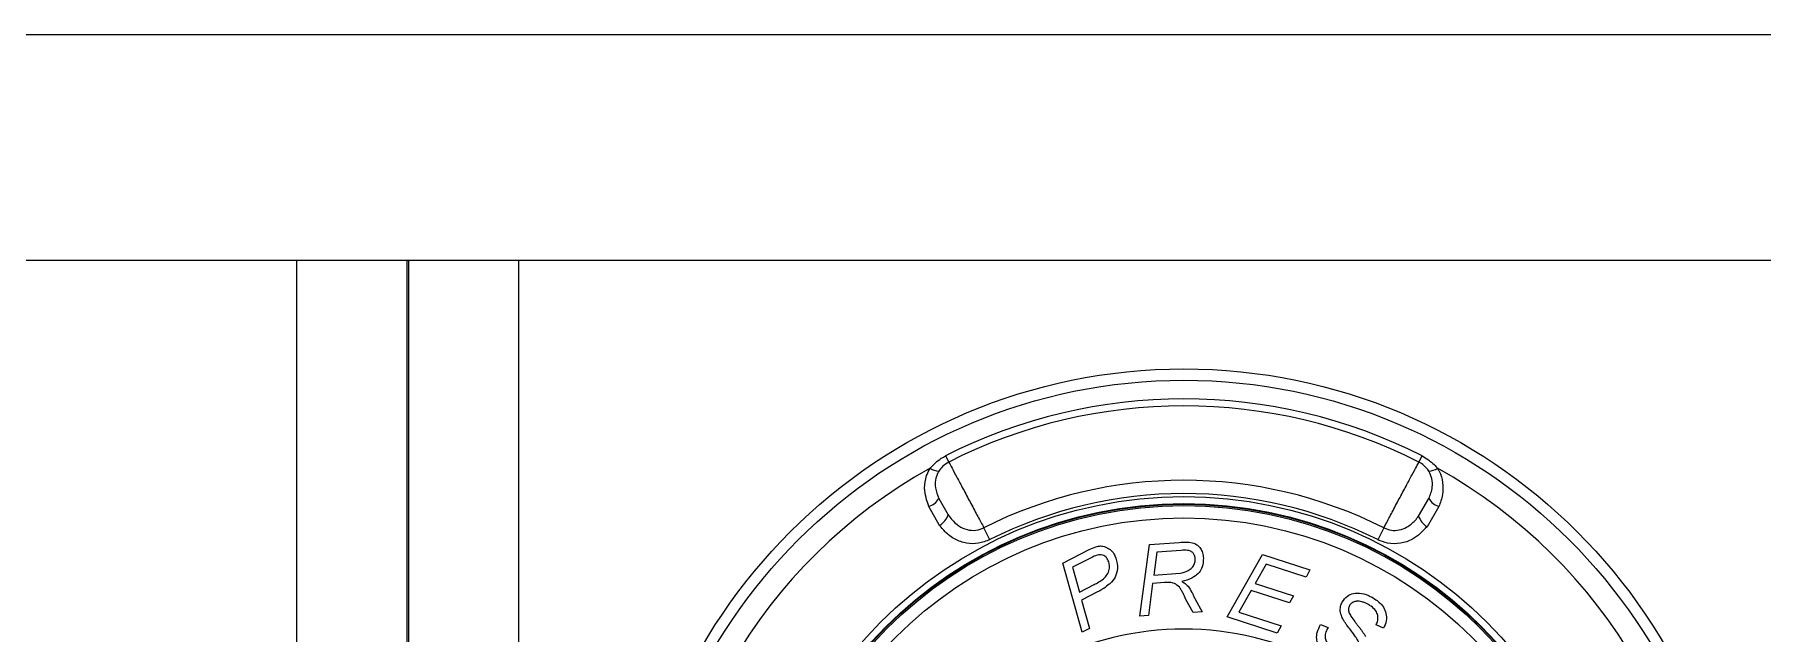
# Model space of a CAD drawing. Header units: millimetres. Extents: x 12 to 854, y 4 to 555.
# Drawn here: x 158.14 to 174.64, y 253.34 to 259.06 of the extents above; entities that cross this region are included whole.
import ezdxf

# ---------------------------------------------------------------- set-up
doc = ezdxf.new("R2010")
doc.units = ezdxf.units.MM

msp = doc.modelspace()

# ---------------------------------------------------------------- linework, layer by layer
at = {"color": 7, "linetype": 'Continuous', "lineweight": 25}
for p, q in [((150.064, 259.062), (188.164, 259.062)), ((147.242, 256.907), (190.987, 256.907)), ((160.648, 252.898), (160.648, 256.907)), ((161.698, 256.907), (161.698, 252.898)), ((161.715, 252.898), (161.715, 256.907)), ((162.764, 256.907), (162.764, 252.898)), ((166.84, 255.038), (166.87, 254.979)), ((171.359, 254.979), (171.389, 255.038)), ((166.783, 254.375), (166.68, 254.554)), ((166.775, 254.63), (166.865, 254.474)), ((171.356, 254.463), (171.454, 254.63)), ((171.549, 254.554), (171.436, 254.362)), ((167.263, 254.238), (167.205, 254.351)), ((171.024, 254.351), (170.966, 254.238)), ((168.696, 253.508), (168.788, 254.193)), ((168.788, 254.193), (169.07, 254.212)), ((167.96, 254.015), (168.21, 254.143)), ((168.143, 253.355), (167.96, 254.015)), ((168.216, 254.059), (168.051, 253.975)), ((168.856, 254.119), (168.827, 253.9)), ((169.088, 254.135), (168.856, 254.119)), ((169.527, 253.501), (169.866, 254.098)), ((169.866, 254.098), (170.316, 253.951)), ((168.051, 253.975), (168.117, 253.738)), ((168.827, 253.9), (169.079, 253.917)), ((169.902, 254.004), (169.797, 253.821)), ((170.281, 253.881), (169.902, 254.004)), ((170.316, 253.951), (170.281, 253.881)), ((168.117, 253.738), (168.257, 253.809)), ((168.291, 253.739), (168.138, 253.661)), ((168.817, 253.821), (168.776, 253.514)), ((168.929, 253.829), (168.817, 253.821)), ((169.758, 253.752), (169.641, 253.545)), ((170.123, 253.634), (169.758, 253.752)), ((169.797, 253.821), (170.163, 253.702)), ((170.163, 253.702), (170.123, 253.634)), ((168.138, 253.661), (168.213, 253.39)), ((169.204, 253.544), (169.135, 253.668)), ((169.288, 253.55), (169.204, 253.544)), ((169.222, 253.671), (169.288, 253.55)), ((169.641, 253.545), (170.045, 253.414)), ((168.213, 253.39), (168.143, 253.355)), ((168.776, 253.514), (168.696, 253.508)), ((170.006, 253.345), (169.527, 253.501)), ((170.045, 253.414), (170.006, 253.345)), ((170.42, 253.429), (170.492, 253.399)), ((170.492, 253.399), (170.48, 253.379)), ((171.02, 253.393), (170.949, 253.424)), ((171.027, 253.405), (171.02, 253.393))]:
    msp.add_line(p, q, dxfattribs=at)
for radius in [5.312, 5.204, 4.092, 4.026, 4.02, 4.007, 3.889]:
    msp.add_circle((169.114, 250.557), radius, dxfattribs=at)
for centre, radius, start, end in [((169.114, 250.557), 5.026, 63.0934, 116.9066), ((169.114, 250.557), 4.959, 63.0934, 116.9066), ((169.114, 250.557), 4.99, 119.0215, 180.9785), ((166.787, 255.057), 0.166, 235.4835, 265.8971), ((171.441, 255.057), 0.166, 274.1029, 304.5165), ((169.114, 250.557), 4.99, 359.0215, 60.9785), ((169.114, 250.557), 4.248, 63.2927, 116.7073), ((169.114, 250.557), 4.121, 63.2927, 116.7073), ((166.631, 254.711), 0.164, 287.2124, 330.82), ((171.598, 254.711), 0.164, 209.18, 252.7876), ((166.68, 254.544), 0.198, 301.3949, 339.2838), ((171.547, 254.533), 0.204, 200.2952, 237.0174), ((169.114, 250.557), 2.828, 62.2479, 117.7521)]:
    msp.add_arc(centre, radius, start, end, dxfattribs=at)
for points, knots in [([(166.693, 254.921), (166.726, 254.955), (166.77, 255.001), (166.826, 255.031), (166.84, 255.038)], [0, 0, 0, 0, 0.752088, 1, 1, 1, 1]), ([(171.389, 255.038), (171.43, 255.013), (171.485, 254.98), (171.525, 254.932), (171.536, 254.921)], [0, 0, 0, 0, 0.752077, 1, 1, 1, 1]), ([(166.68, 254.554), (166.661, 254.612), (166.63, 254.707), (166.649, 254.838), (166.681, 254.897), (166.693, 254.921)], [0, 0, 0, 0, 0.482423, 0.798085, 1, 1, 1, 1]), ([(166.776, 254.892), (166.773, 254.887), (166.757, 254.86), (166.74, 254.806), (166.74, 254.72), (166.762, 254.664), (166.775, 254.63)], [0, 0, 0, 0, 0.062362, 0.319774, 0.595585, 1, 1, 1, 1]), ([(166.87, 254.979), (166.849, 254.966), (166.811, 254.943), (166.786, 254.907), (166.776, 254.892)], [0, 0, 0, 0, 0.567652, 1, 1, 1, 1]), ([(166.87, 254.979), (166.872, 254.977), (166.876, 254.968), (166.899, 254.925), (166.946, 254.838), (167.007, 254.724), (167.074, 254.598), (167.141, 254.472), (167.184, 254.392), (167.203, 254.356), (167.205, 254.351)], [0, 0, 0, 0, 0.062589, 0.214629, 0.366687, 0.51878, 0.670909, 0.82306, 0.975209, 1, 1, 1, 1]), ([(171.024, 254.351), (171.03, 254.364), (171.054, 254.408), (171.103, 254.5), (171.17, 254.627), (171.237, 254.752), (171.295, 254.86), (171.338, 254.94), (171.355, 254.972), (171.358, 254.978), (171.359, 254.979)], [0, 0, 0, 0, 0.059794, 0.211889, 0.364018, 0.516168, 0.668316, 0.820439, 0.972525, 1, 1, 1, 1]), ([(171.453, 254.892), (171.439, 254.912), (171.413, 254.947), (171.375, 254.969), (171.359, 254.979)], [0, 0, 0, 0, 0.569264, 1, 1, 1, 1]), ([(171.454, 254.63), (171.468, 254.666), (171.491, 254.727), (171.488, 254.82), (171.465, 254.869), (171.453, 254.892)], [0, 0, 0, 0, 0.434945, 0.731111, 1, 1, 1, 1]), ([(171.536, 254.921), (171.541, 254.911), (171.566, 254.868), (171.591, 254.783), (171.589, 254.665), (171.563, 254.591), (171.549, 254.554)], [0, 0, 0, 0, 0.085878, 0.375364, 0.681912, 1, 1, 1, 1]), ([(167.263, 254.238), (167.227, 254.224), (167.155, 254.196), (167.037, 254.2), (166.927, 254.238), (166.842, 254.302), (166.8, 254.354), (166.783, 254.375)], [0, 0, 0, 0, 0.205574, 0.410977, 0.620907, 0.847176, 1, 1, 1, 1]), ([(166.865, 254.474), (166.891, 254.441), (166.935, 254.386), (167.023, 254.336), (167.107, 254.322), (167.17, 254.335), (167.2, 254.349), (167.205, 254.351)], [0, 0, 0, 0, 0.318628, 0.535708, 0.753949, 0.95248, 1, 1, 1, 1]), ([(171.436, 254.362), (171.393, 254.317), (171.323, 254.243), (171.184, 254.198), (171.067, 254.197), (170.997, 254.225), (170.966, 254.238)], [0, 0, 0, 0, 0.3564842, 0.586818, 0.8177907, 1, 1, 1, 1]), ([(171.024, 254.351), (171.047, 254.342), (171.095, 254.324), (171.172, 254.328), (171.252, 254.358), (171.313, 254.408), (171.345, 254.449), (171.356, 254.463)], [0, 0, 0, 0, 0.194399, 0.388608, 0.587573, 0.86165, 1, 1, 1, 1]), ([(169.07, 254.212), (169.097, 254.214), (169.144, 254.216), (169.205, 254.209), (169.247, 254.186), (169.276, 254.154), (169.295, 254.112), (169.299, 254.08), (169.301, 254.063)], [0, 0, 0, 0, 0.250999, 0.434758, 0.563034, 0.690946, 0.833629, 1, 1, 1, 1]), ([(168.21, 254.143), (168.231, 254.153), (168.266, 254.169), (168.32, 254.181), (168.368, 254.171), (168.413, 254.145), (168.442, 254.113), (168.454, 254.091), (168.457, 254.085)], [0, 0, 0, 0, 0.240077, 0.394652, 0.550747, 0.735747, 0.925723, 1, 1, 1, 1]), ([(168.39, 254.046), (168.384, 254.056), (168.374, 254.073), (168.351, 254.089), (168.327, 254.095), (168.29, 254.094), (168.253, 254.077), (168.225, 254.063), (168.216, 254.059)], [0, 0, 0, 0, 0.177187, 0.297915, 0.418792, 0.538894, 0.846411, 1, 1, 1, 1]), ([(168.257, 253.809), (168.288, 253.825), (168.336, 253.85), (168.385, 253.903), (168.404, 253.953), (168.407, 254.003), (168.395, 254.032), (168.39, 254.046)], [0, 0, 0, 0, 0.339836, 0.51522, 0.691408, 0.857637, 1, 1, 1, 1]), ([(168.457, 254.085), (168.468, 254.052), (168.489, 253.991), (168.472, 253.9), (168.437, 253.843), (168.41, 253.819), (168.402, 253.813)], [0, 0, 0, 0, 0.347325, 0.644763, 0.902143, 1, 1, 1, 1]), ([(169.079, 253.917), (169.106, 253.923), (169.148, 253.933), (169.194, 253.969), (169.218, 254.007), (169.224, 254.039), (169.223, 254.056), (169.223, 254.059)], [0, 0, 0, 0, 0.361459, 0.562322, 0.764035, 0.955201, 1, 1, 1, 1]), ([(169.223, 254.059), (169.221, 254.071), (169.218, 254.092), (169.2, 254.116), (169.177, 254.132), (169.138, 254.139), (169.109, 254.137), (169.088, 254.135)], [0, 0, 0, 0, 0.2042805, 0.353555, 0.5035583, 0.6618206, 1, 1, 1, 1]), ([(169.301, 254.063), (169.3, 254.034), (169.299, 253.984), (169.262, 253.921), (169.204, 253.873), (169.144, 253.851), (169.103, 253.842), (169.095, 253.84)], [0, 0, 0, 0, 0.260948, 0.447794, 0.635227, 0.926582, 1, 1, 1, 1]), ([(168.402, 253.813), (168.385, 253.799), (168.359, 253.779), (168.321, 253.755), (168.301, 253.744), (168.291, 253.739)], [0, 0, 0, 0, 0.496962, 0.748044, 1, 1, 1, 1]), ([(169.072, 253.785), (169.057, 253.798), (169.031, 253.821), (168.978, 253.832), (168.946, 253.83), (168.929, 253.829)], [0, 0, 0, 0, 0.378189, 0.668035, 1, 1, 1, 1]), ([(169.135, 253.668), (169.126, 253.688), (169.112, 253.718), (169.091, 253.757), (169.078, 253.775), (169.072, 253.785)], [0, 0, 0, 0, 0.497801, 0.748434, 1, 1, 1, 1]), ([(169.095, 253.84), (169.106, 253.834), (169.122, 253.824), (169.141, 253.808), (169.15, 253.799), (169.155, 253.794)], [0, 0, 0, 0, 0.4952858, 0.7465384, 1, 1, 1, 1]), ([(169.155, 253.794), (169.167, 253.774), (169.187, 253.745), (169.208, 253.703), (169.217, 253.682), (169.222, 253.671)], [0, 0, 0, 0, 0.497659, 0.74852, 1, 1, 1, 1]), ([(170.627, 253.642), (170.641, 253.663), (170.669, 253.701), (170.731, 253.727), (170.802, 253.73), (170.862, 253.713), (170.9, 253.694), (170.912, 253.688)], [0, 0, 0, 0, 0.233069, 0.436357, 0.608295, 0.87808, 1, 1, 1, 1]), ([(170.912, 253.688), (170.944, 253.667), (170.994, 253.634), (171.038, 253.565), (171.053, 253.497), (171.045, 253.441), (171.03, 253.412), (171.027, 253.405)], [0, 0, 0, 0, 0.32457, 0.51445, 0.705482, 0.935004, 1, 1, 1, 1]), ([(170.636, 253.473), (170.63, 253.486), (170.614, 253.518), (170.604, 253.571), (170.613, 253.615), (170.624, 253.636), (170.627, 253.642)], [0, 0, 0, 0, 0.246704, 0.600582, 0.878131, 1, 1, 1, 1]), ([(170.696, 253.608), (170.692, 253.597), (170.683, 253.577), (170.69, 253.541), (170.702, 253.52), (170.71, 253.508)], [0, 0, 0, 0, 0.319979, 0.604837, 1, 1, 1, 1]), ([(170.755, 253.649), (170.745, 253.647), (170.726, 253.642), (170.707, 253.625), (170.699, 253.612), (170.696, 253.608)], [0, 0, 0, 0, 0.395148, 0.777277, 1, 1, 1, 1]), ([(170.872, 253.621), (170.863, 253.626), (170.844, 253.636), (170.808, 253.648), (170.777, 253.652), (170.758, 253.649), (170.755, 253.649)], [0, 0, 0, 0, 0.250625, 0.501742, 0.94047, 1, 1, 1, 1]), ([(170.966, 253.466), (170.968, 253.483), (170.97, 253.515), (170.945, 253.564), (170.91, 253.598), (170.882, 253.615), (170.872, 253.621)], [0, 0, 0, 0, 0.260666, 0.494367, 0.816055, 1, 1, 1, 1]), ([(170.533, 253.11), (170.495, 253.134), (170.44, 253.171), (170.394, 253.239), (170.379, 253.295), (170.386, 253.361), (170.407, 253.404), (170.42, 253.429)], [0, 0, 0, 0, 0.340825, 0.49701, 0.625255, 0.783051, 1, 1, 1, 1]), ([(170.48, 253.379), (170.474, 253.364), (170.462, 253.338), (170.462, 253.296), (170.479, 253.255), (170.516, 253.211), (170.554, 253.188), (170.575, 253.175)], [0, 0, 0, 0, 0.195605, 0.341822, 0.488775, 0.709121, 1, 1, 1, 1]), ([(170.708, 253.373), (170.696, 253.389), (170.677, 253.414), (170.653, 253.447), (170.642, 253.464), (170.636, 253.473)], [0, 0, 0, 0, 0.499155, 0.74931, 1, 1, 1, 1]), ([(170.787, 253.251), (170.779, 253.268), (170.764, 253.299), (170.735, 253.339), (170.717, 253.362), (170.708, 253.373)], [0, 0, 0, 0, 0.4007033, 0.7000426, 1, 1, 1, 1]), ([(170.71, 253.508), (170.722, 253.491), (170.74, 253.465), (170.765, 253.432), (170.778, 253.415), (170.785, 253.407)], [0, 0, 0, 0, 0.499663, 0.749823, 1, 1, 1, 1]), ([(170.785, 253.407), (170.796, 253.392), (170.813, 253.369), (170.835, 253.338), (170.844, 253.322), (170.849, 253.314)], [0, 0, 0, 0, 0.499153, 0.749224, 1, 1, 1, 1]), ([(170.949, 253.424), (170.953, 253.431), (170.958, 253.441), (170.964, 253.455), (170.965, 253.462), (170.966, 253.466)], [0, 0, 0, 0, 0.495922, 0.746713, 1, 1, 1, 1])]:
    msp.add_open_spline(points, degree=3, knots=knots, dxfattribs=at)

doc.saveas('drawing.dxf')
